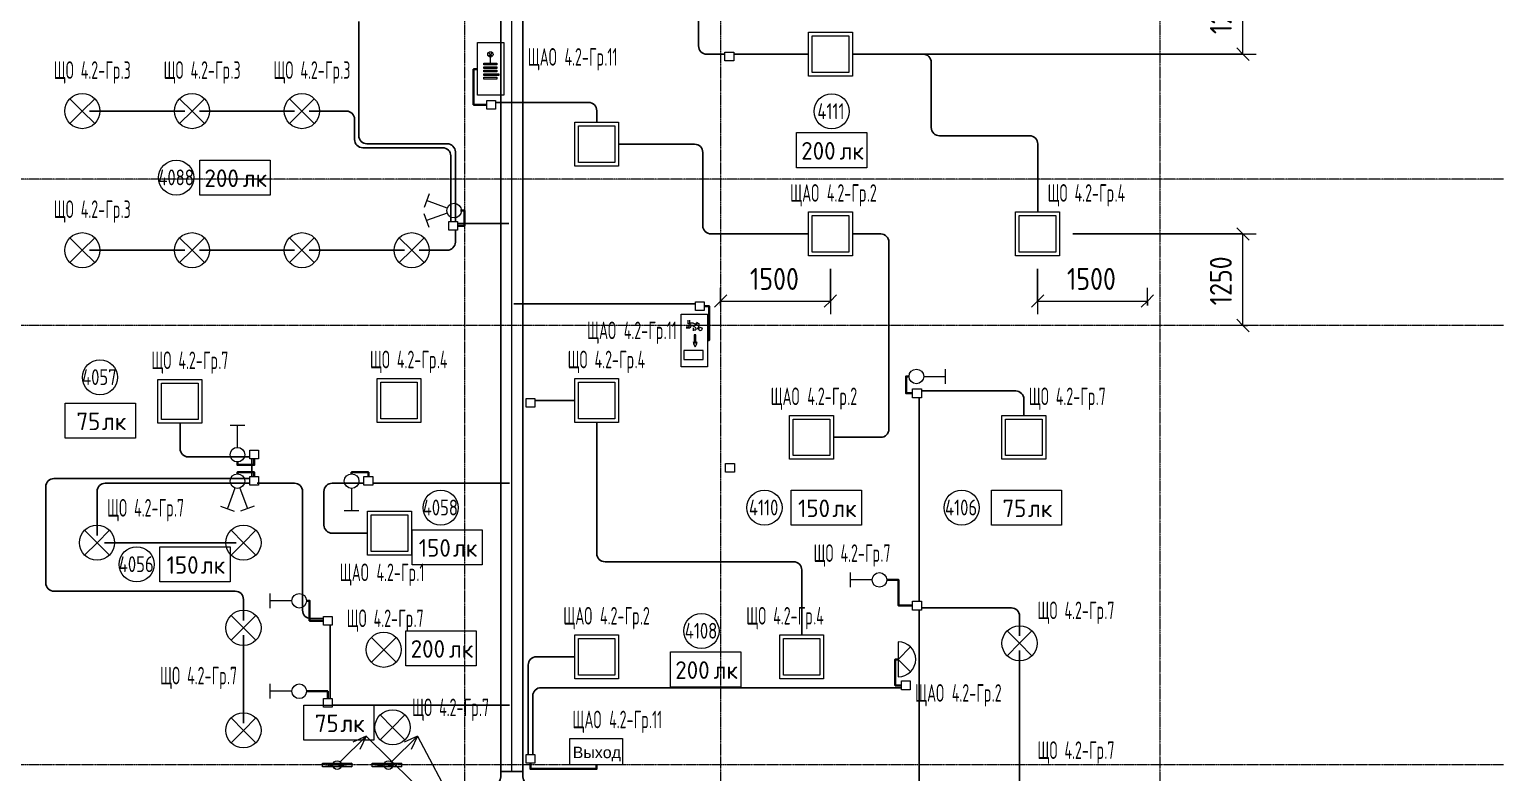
# Model space of a CAD drawing. Header units: millimetres. Extents: x -4730 to 98194, y -4296 to 93388.
# Drawn here: x 78059 to 98194, y 46395 to 56542 of the extents above; entities that cross this region are included whole.
import ezdxf

# ---------------------------------------------------------------- set-up
doc = ezdxf.new("R2010")
doc.units = ezdxf.units.MM
doc.linetypes.add('Линия сетки', pattern=[22.225, 12.7, -3.175, 3.175, -3.175])
for name, color, linetype, lineweight, true_color in [('Кабельные лотки', 5, 'Continuous', 25, 0x0000ff), ('Короба', 7, 'Continuous', 25, 0x008000), ('Соединительные детали кабельных лотков', 5, 'Continuous', 25, 0x0000ff), ('Соединительные детали коробов', 7, 'Continuous', 25, 0x008000), ('Типовые аннотации', 1, 'Continuous', 18, 0xff0000), ('Уклон', 7, 'Continuous', 18, 0x007f00)]:
    doc.layers.add(name, color=color, linetype=linetype, lineweight=lineweight, true_color=true_color)
for name, color, linetype, lineweight in [('Марки помещений', 7, 'Continuous', 9), ('Марки силовых электроприборов', 7, 'Continuous', 9), ('Осевая линия', 7, 'Continuous', 18), ('Оси', 7, 'Continuous', 9), ('Провода', 7, 'Continuous', 35), ('Размеры', 7, 'Continuous', 9), ('Размеры-120', 7, 'Continuous', 9), ('Тонкие линии', 7, 'Continuous', 9)]:
    doc.layers.add(name, color=color, linetype=linetype, lineweight=lineweight)
doc.styles.add('Arial', font='arial.ttf', dxfattribs={"height": 156})
doc.styles.add('GOST Common', font='GOST_Common.ttf', dxfattribs={"width": 0.6, "height": 240})
doc.styles.add('GOST Common_1', font='GOST_Common.ttf', dxfattribs={"width": 0.9, "height": 300})
doc.styles.add('GOST Common_3', font='GOST_Common.ttf', dxfattribs={"width": 0.8, "height": 216})
doc.styles.add('GOST Common_4', font='GOST_Common.ttf', dxfattribs={"height": 240})
doc.dimstyles.new('ADSK_Проверочный', dxfattribs={"dimscale": 304.8, "dimtxt": 301.714499, "dimasz": 0.556693, "dimexe": 0.590551, "dimexo": 0.590551, "dimgap": 0.19685, "dimtad": 1, "dimdec": 3, "dimrnd": 0.001, "dimdsep": 46, "dimtxsty": 'GOST Common_1', "dimblk1": 'OBLIQUE', "dimblk2": 'OBLIQUE', "dimsah": 1, "dimcen": 0.09, "dimazin": 0, "dimtfac": 1, "dimtdec": 4, "dimtix": 1, "dimtmove": 0, "dimatfit": 3, "dimfxl": 1, "dimtvp": 1, "dimtolj": 1, "dimtzin": 0, "dimarcsym": 2})

# ---------------------------------------------------------------- blocks, each defined once
blk = doc.blocks.new('M_Горизонтальный тройник для канального - Радиус 100 мм-2474834-4-й этаж')
at = {"layer": 'Соединительные детали кабельных лотков'}
for p, q in [((325, 150), (-325, 150)), ((-325, 150), (-325, -150)), ((-325, -150), (-325, 150)), ((-325, 150), (325, 150)), ((-325, 150), (-325, 150)), ((325, -150), (325, 150)), ((325, 150), (325, -150)), ((325, 150), (325, 150)), ((-325, -150), (-250, -150)), ((-250, -150), (-325, -150)), ((-325, -150), (-325, -150)), ((250, -150), (325, -150)), ((325, -150), (250, -150)), ((325, -150), (325, -150)), ((-150, -250), (-150, -325)), ((-150, -325), (-150, -250)), ((-150, -325), (150, -325)), ((150, -325), (-150, -325)), ((-150, -325), (-150, -325)), ((150, -325), (150, -250)), ((150, -250), (150, -325)), ((150, -325), (150, -325))]:
    blk.add_line(p, q, dxfattribs=at)
for centre, start, end in [((-250, -250), 0, 90), ((-250, -250), 0, 90), ((250, -250), 90, 180), ((250, -250), 90, 180)]:
    blk.add_arc(centre, 100, start, end, dxfattribs=at)
blk = doc.blocks.new('M_Короб_ отвод - Плоский торец - ПВХ - Стандартная-2386742-4-й этаж')
at = {"layer": 'Соединительные детали коробов'}
for p, q in [((0, 111.95), (0, 150.05)), ((-150.05, 0), (-111.95, 0))]:
    blk.add_line(p, q, dxfattribs=at)
blk.add_arc((-111.95, 111.95), 111.95, 270, 0, dxfattribs=at)
blk = doc.blocks.new('DIMBLOCK156-4-й этаж')
at = {"layer": 'Размеры-120'}
for p, q in [((91830, 53272), (91830, 52654)), ((91830, 52834), (91830, 53272)), ((93330, 52774), (93330, 53014)), ((91830, 52834), (91745, 52749)), ((91830, 52834), (91915, 52919)), ((91830, 52834), (93330, 52834)), ((93330, 52834), (93245, 52749)), ((93330, 52834), (93415, 52919)), ((93330, 52834), (93330, 52774))]:
    blk.add_line(p, q, dxfattribs=at)
at = {"layer": 'Размеры-120', "color": 0, "insert": (92230, 53286), "char_height": 300, "width": 840.71, "attachment_point": 1, "line_spacing_factor": 1.022761, "style": 'GOST Common_1'}
blk.add_mtext('1500', dxfattribs=at)
blk = doc.blocks.new('_Oblique')
at = {"color": 0, "linetype": 'ByBlock', "lineweight": -2}
blk.add_line((-0.5, -0.5), (0.5, 0.5), dxfattribs=at)
blk = doc.blocks.new('DIMBLOCK157-4-й этаж')
at = {"layer": 'Размеры-120'}
for p, q in [((89000, 53272), (89000, 52654)), ((89000, 52834), (89000, 53272)), ((87500, 52774), (87500, 53014)), ((87500, 52834), (87415, 52749)), ((87500, 52834), (87585, 52919)), ((87500, 52834), (89000, 52834)), ((87500, 52834), (87500, 52774)), ((89000, 52834), (88915, 52749)), ((89000, 52834), (89085, 52919))]:
    blk.add_line(p, q, dxfattribs=at)
at = {"layer": 'Размеры-120', "color": 0, "insert": (87900, 53286), "char_height": 300, "width": 840.71, "attachment_point": 1, "line_spacing_factor": 1.022761, "style": 'GOST Common_1'}
blk.add_mtext('1500', dxfattribs=at)
blk = doc.blocks.new('DIMBLOCK158-4-й этаж')
at = {"layer": 'Размеры-120'}
for p, q in [((90640, 57455), (94815, 57455)), ((94635, 57455), (90640, 57455)), ((94635, 57455), (94550, 57540)), ((94635, 56205), (94635, 57455)), ((94635, 57455), (94720, 57370)), ((89480, 56205), (94815, 56205)), ((94635, 56205), (89480, 56205)), ((94635, 56205), (94550, 56290)), ((94635, 56205), (94720, 56120))]:
    blk.add_line(p, q, dxfattribs=at)
at = {"layer": 'Размеры-120', "color": 0, "insert": (94183, 56480), "char_height": 300, "width": 840.71, "attachment_point": 1, "rotation": 90, "line_spacing_factor": 1.022761, "style": 'GOST Common_1'}
blk.add_mtext('1250', dxfattribs=at)
blk = doc.blocks.new('DIMBLOCK159-4-й этаж')
at = {"layer": 'Размеры-120'}
for p, q in [((94635, 53750), (94550, 53835)), ((92310, 53750), (94815, 53750)), ((94635, 53750), (92310, 53750)), ((94635, 52500), (94635, 53750)), ((94635, 53750), (94720, 53665)), ((94635, 52500), (94550, 52585)), ((94695, 52500), (94455, 52500)), ((94635, 52500), (94720, 52415)), ((94635, 52500), (94695, 52500))]:
    blk.add_line(p, q, dxfattribs=at)
at = {"layer": 'Размеры-120', "color": 0, "insert": (94183, 52775), "char_height": 300, "width": 840.71, "attachment_point": 1, "rotation": 90, "line_spacing_factor": 1.022761, "style": 'GOST Common_1'}
blk.add_mtext('1250', dxfattribs=at)
blk = doc.blocks.new('ADSK_Марка_Помещение_1_ГОСТ21-501-2011 - Номер-85995-4-й этаж')
at = {"layer": 'Марки помещений'}
blk.add_circle((0, 0), 2, dxfattribs=at)
blk = doc.blocks.new('Морка помещения_освещённость_ - Морка помещения_освещённость_-1484368-4-й этаж')
at = {"layer": 'Марки помещений', "color": 190, "true_color": 0x8000ff}
for p, q in [((-4, 0), (-4, 4)), ((-4, 4), (4, 4)), ((4, 4), (4, 0)), ((4, 0), (-4, 0))]:
    blk.add_line(p, q, dxfattribs=at)

msp = doc.modelspace()

# ---------------------------------------------------------------- linework, layer by layer
at = {"layer": 'Кабельные лотки'}
for p, q in [((84497.9607, 57630.5791), (84497.9607, 46410)), ((84797.9607, 46410), (84797.9607, 57630.5791)), ((84797.9607, 46410), (84497.9607, 46410))]:
    msp.add_line(p, q, dxfattribs=at)
at = {"layer": 'Короба'}
for p, q in [((87198.768, 56355.05), (87198.768, 57873.0063)), ((82557.0455, 55131.9584), (82557.0455, 56651.8584)), ((87558.768, 56205), (87348.818, 56205)), ((88704.764, 56205), (87678.768, 56205)), ((90227.8414, 56205), (89299.764, 56205)), ((90377.8914, 55240.6464), (90377.8914, 56054.95)), ((80180.339, 55427.8503), (78880.339, 55427.8503)), ((81680.339, 55427.8503), (80380.339, 55427.8503)), ((81880.339, 55427.8503), (82350.289, 55427.8503)), ((84427.2811, 55545.3427), (85659.1242, 55545.3427)), ((85809.1742, 55395.2927), (85809.1742, 55272.7432)), ((82500.339, 55277.8003), (82500.339, 55077.9003)), ((83726.9955, 54981.9084), (82707.0955, 54981.9084)), ((87106.7905, 54975.2432), (86106.6742, 54975.2432)), ((91682.214, 55090.5964), (90527.9414, 55090.5964)), ((82650.389, 54927.8503), (83663.9955, 54927.8503)), ((83814.0455, 54777.8003), (83814.0455, 53921.9084)), ((83877.0455, 53921.9084), (83877.0455, 54831.8584)), ((87256.8405, 53900.05), (87256.8405, 54825.1932)), ((91832.264, 54047.5), (91832.264, 54940.5464)), ((83877.0455, 53677.9003), (83877.0455, 53801.9084)), ((83905.5455, 53893.4084), (84605.5455, 53893.4084)), ((88704.764, 53750), (87406.8905, 53750)), ((89299.764, 53750), (89649.714, 53750)), ((89799.764, 53599.95), (89799.764, 51122.5821)), ((80180.339, 53527.8503), (78880.339, 53527.8503)), ((81680.339, 53527.8503), (80380.339, 53527.8503)), ((83180.339, 53527.8503), (81880.339, 53527.8503)), ((83380.339, 53527.8503), (83726.9955, 53527.8503)), ((87155.8667, 52794.4956), (84675.8667, 52794.4956)), ((90242.0077, 51605.6555), (91493.0822, 51605.6555)), ((85511.6742, 51475.2432), (84963.1285, 51475.2432)), ((90213.5077, 51514.1555), (90213.5077, 48734.1555)), ((91643.1322, 51455.6055), (91643.1322, 51270.0321)), ((80116.5344, 51166.823), (80116.5344, 50855.9607)), ((85809.1742, 49422.7932), (85809.1742, 51177.7432)), ((89649.714, 50972.5321), (89040.6322, 50972.5321)), ((80266.5844, 50705.9107), (81069.4611, 50705.9107)), ((81097.9611, 50677.4107), (81097.9611, 50437.489)), ((78432.5176, 50408.989), (81069.4611, 50408.989)), ((79132.5176, 50345.989), (81069.4611, 50345.989)), ((81639.4111, 50345.989), (81169.4611, 50345.989)), ((82231.9965, 50345.989), (82628.4532, 50345.989)), ((82748.4532, 50345.989), (84614.1302, 50345.989)), ((78282.4676, 49020.6251), (78282.4676, 50258.939)), ((78982.4676, 49633.4129), (78982.4676, 50195.939)), ((81789.4611, 50195.939), (81789.4611, 48649.4529)), ((82081.9465, 49812.2325), (82081.9465, 50195.939)), ((79082.4676, 49533.4129), (80882.4676, 49533.4129)), ((82681.9465, 49662.1825), (82231.9965, 49662.1825)), ((88459.1242, 49272.7432), (85959.2242, 49272.7432)), ((88609.1742, 48272.7432), (88609.1742, 49122.6932)), ((80832.4176, 48870.5751), (78432.5176, 48870.5751)), ((80982.4676, 48470.5751), (80982.4676, 48720.5251)), ((90213.5077, 45673.4908), (90213.5077, 48614.1555)), ((91433.1276, 48642.6555), (90242.0077, 48642.6555)), ((81939.5111, 48499.4029), (82074.1302, 48499.4029)), ((82165.6302, 48407.9029), (82165.6302, 47407.9029)), ((91583.1776, 48260), (91583.1776, 48492.6055)), ((80982.4676, 48270.5751), (80982.4676, 47070.5751)), ((85511.6742, 47975.2432), (85021.6785, 47975.2432)), ((91583.1776, 48060), (91583.1776, 46240)), ((84871.6285, 47825.1932), (84871.6285, 46641.4714)), ((89968.9173, 47553.3606), (85084.6785, 47553.3606)), ((84934.6285, 47403.3106), (84934.6285, 46641.4714)), ((82194.1302, 47316.4029), (84614.1302, 47316.4029))]:
    msp.add_line(p, q, dxfattribs=at)
at = {"layer": 'Осевая линия'}
msp.add_line((84647.9607, 46410), (84647.9607, 57630.5791), dxfattribs=at)
at = {"layer": 'Оси', "linetype": 'Линия сетки'}
for p, q in [((84000, 93388.3703), (84000, -3096.3487)), ((87500, 93388.3703), (87500, -3096.3487)), ((93500, 93388.3703), (93500, -3096.3487)), ((98194.2682, 54500), (-3530.0173, 54500)), ((98194.2682, 52500), (-3530.0173, 52500)), ((98194.2682, 46500), (-3530.0173, 46500))]:
    msp.add_line(p, q, dxfattribs=at)
at = {"layer": 'Провода', "flags": 128}
for points in [[(84178.2548, 56001.1457), (84125, 56000), (84125, 55513.8448), (84307.2811, 55513.8433)], [(83949.0146, 54069.0992), (84000, 54069.0992), (84000, 53861.9104), (83905.5455, 53861.9092)], [(87321.7452, 52299.4259), (87345, 52300), (87345, 52762.9977), (87275.8667, 52762.9966)], [(90074.0595, 51804.3163), (90033.4162, 51804.3163), (90033.4162, 51574.1576), (90122.0077, 51574.1563)], [(80900, 50635.6433), (80900, 50595), (81129.4563, 50595), (81129.4591, 50677.4107)], [(80900, 50469), (80900, 50495), (81129.4563, 50495), (81129.459, 50437.489)], [(82460, 50474.3567), (82460, 50495), (82688.4484, 50495), (82688.4507, 50437.489)], [(89769.3567, 49025.8128), (89930, 49025.8128), (89930, 48674.1576), (90122.0077, 48674.156)], [(81844.3567, 48740), (81885, 48740), (81885, 48467.9049), (82074.1302, 48467.9034)], [(89925, 47940), (89885, 47940), (89885, 47584.8627), (89968.9173, 47584.8615)], [(81844.3567, 47504.2003), (82134.1254, 47504.2003), (82134.1284, 47407.9029)], [(85803.6495, 46498.2548), (85804.7951, 46445), (84903.1236, 46445), (84903.1263, 46521.4714)]]:
    msp.add_lwpolyline(points, dxfattribs=at)
at = {"layer": 'Типовые аннотации', "color": 5, "true_color": 0x0000ff}
for p, q in [((88700, 56505), (89300, 56505)), ((88700, 55905), (88700, 56505)), ((88750, 56455), (89250, 56455)), ((88750, 55955), (88750, 56455)), ((89250, 56455), (89250, 55955)), ((89300, 56505), (89300, 55905)), ((89300, 55905), (88700, 55905)), ((89250, 55955), (88750, 55955)), ((78780.339, 55427.8503), (78610.6334, 55597.5559)), ((78780.339, 55427.8503), (78950.0446, 55597.5559)), ((80280.339, 55427.8503), (80110.6334, 55597.5559)), ((80280.339, 55427.8503), (80450.0446, 55597.5559)), ((81780.339, 55427.8503), (81610.6334, 55597.5559)), ((81780.339, 55427.8503), (81950.0446, 55597.5559)), ((78780.339, 55427.8503), (78610.6334, 55258.1447)), ((78780.339, 55427.8503), (78950.0446, 55258.1447)), ((80280.339, 55427.8503), (80110.6334, 55258.1447)), ((80280.339, 55427.8503), (80450.0446, 55258.1447)), ((81780.339, 55427.8503), (81610.6334, 55258.1447)), ((81780.339, 55427.8503), (81950.0446, 55258.1447)), ((83517.6816, 54299.8765), (83449.2776, 54111.938)), ((83765.3874, 54103.3012), (83483.4796, 54205.9072)), ((83517.6816, 53838.3219), (83449.2776, 54026.2604)), ((83765.3874, 54034.8972), (83483.4796, 53932.2911)), ((91530, 54050), (92130, 54050)), ((91530, 53450), (91530, 54050)), ((91580, 54000), (92080, 54000)), ((91580, 53500), (91580, 54000)), ((92080, 54000), (92080, 53500)), ((92130, 54050), (92130, 53450)), ((78780.339, 53527.8503), (78610.6334, 53697.5559)), ((78780.339, 53527.8503), (78950.0446, 53697.5559)), ((80280.339, 53527.8503), (80110.6334, 53697.5559)), ((80280.339, 53527.8503), (80450.0446, 53697.5559)), ((81780.339, 53527.8503), (81610.6334, 53697.5559)), ((81780.339, 53527.8503), (81950.0446, 53697.5559)), ((83280.339, 53527.8503), (83110.6334, 53697.5559)), ((83280.339, 53527.8503), (83450.0446, 53697.5559)), ((78780.339, 53527.8503), (78610.6334, 53358.1447)), ((78780.339, 53527.8503), (78950.0446, 53358.1447)), ((80280.339, 53527.8503), (80110.6334, 53358.1447)), ((80280.339, 53527.8503), (80450.0446, 53358.1447)), ((81780.339, 53527.8503), (81610.6334, 53358.1447)), ((81780.339, 53527.8503), (81950.0446, 53358.1447)), ((83280.339, 53527.8503), (83110.6334, 53358.1447)), ((83280.339, 53527.8503), (83450.0446, 53358.1447)), ((92130, 53450), (91530, 53450)), ((92080, 53500), (91580, 53500)), ((79814.2704, 51764.323), (80414.2704, 51764.323)), ((79814.2704, 51164.323), (79814.2704, 51764.323)), ((80414.2704, 51764.323), (80414.2704, 51164.323)), ((82806.9102, 51775.2432), (83406.9102, 51775.2432)), ((82806.9102, 51175.2432), (82806.9102, 51775.2432)), ((83406.9102, 51775.2432), (83406.9102, 51175.2432)), ((85506.9102, 51775.2432), (86106.9102, 51775.2432)), ((85506.9102, 51175.2432), (85506.9102, 51775.2432)), ((86106.9102, 51775.2432), (86106.9102, 51175.2432)), ((90274.0595, 51804.3163), (90574.0595, 51804.3163)), ((90574.0595, 51704.3163), (90574.0595, 51904.3163)), ((79864.2704, 51714.323), (80364.2704, 51714.323)), ((79864.2704, 51214.323), (79864.2704, 51714.323)), ((80364.2704, 51714.323), (80364.2704, 51214.323)), ((82856.9102, 51725.2432), (83356.9102, 51725.2432)), ((82856.9102, 51225.2432), (82856.9102, 51725.2432)), ((83356.9102, 51725.2432), (83356.9102, 51225.2432)), ((85556.9102, 51725.2432), (86056.9102, 51725.2432)), ((85556.9102, 51225.2432), (85556.9102, 51725.2432)), ((86056.9102, 51725.2432), (86056.9102, 51225.2432)), ((80414.2704, 51164.323), (79814.2704, 51164.323)), ((80364.2704, 51214.323), (79864.2704, 51214.323)), ((83406.9102, 51175.2432), (82806.9102, 51175.2432)), ((83356.9102, 51225.2432), (82856.9102, 51225.2432)), ((86106.9102, 51175.2432), (85506.9102, 51175.2432)), ((86056.9102, 51225.2432), (85556.9102, 51225.2432)), ((91340.8682, 51272.5321), (91940.8682, 51272.5321)), ((91340.8682, 50672.5321), (91340.8682, 51272.5321)), ((91390.8682, 51222.5321), (91890.8682, 51222.5321)), ((91390.8682, 50722.5321), (91390.8682, 51222.5321)), ((91890.8682, 51222.5321), (91890.8682, 50722.5321)), ((91940.8682, 51272.5321), (91940.8682, 50672.5321)), ((81000, 51135.6433), (80800, 51135.6433)), ((80900, 50835.6433), (80900, 51135.6433)), ((91940.8682, 50672.5321), (91340.8682, 50672.5321)), ((91890.8682, 50722.5321), (91390.8682, 50722.5321)), ((80865.798, 50280.3874), (80763.1919, 49998.4796)), ((80934.202, 50280.3874), (81036.8081, 49998.4796)), ((80669.2227, 50032.6816), (80857.1612, 49964.2776)), ((81130.7773, 50032.6816), (80942.8388, 49964.2776)), ((78982.4676, 49533.4129), (78812.762, 49703.1185)), ((78982.4676, 49533.4129), (78812.762, 49363.7073)), ((78982.4676, 49533.4129), (79152.1733, 49703.1185)), ((78982.4676, 49533.4129), (79152.1733, 49363.7073)), ((80982.4676, 49533.4129), (80812.762, 49703.1185)), ((80982.4676, 49533.4129), (80812.762, 49363.7073)), ((80982.4676, 49533.4129), (81152.1733, 49703.1185)), ((80982.4676, 49533.4129), (81152.1733, 49363.7073)), ((89269.3567, 49125.8128), (89269.3567, 48925.8128)), ((89569.3567, 49025.8128), (89269.3567, 49025.8128)), ((81344.3567, 48840), (81344.3567, 48640)), ((81644.3567, 48740), (81344.3567, 48740)), ((80982.4676, 48370.5751), (80812.762, 48540.2807)), ((80982.4676, 48370.5751), (81152.1733, 48540.2807)), ((80982.4676, 48370.5751), (80812.762, 48200.8695)), ((80982.4676, 48370.5751), (81152.1733, 48200.8695)), ((91583.1776, 48160), (91413.472, 48329.7056)), ((91583.1776, 48160), (91752.8833, 48329.7056)), ((82898.8175, 48071.1488), (82729.1119, 48240.8545)), ((82898.8175, 48071.1488), (83068.5231, 48240.8545)), ((88306.9102, 48275.2432), (88906.9102, 48275.2432)), ((88306.9102, 47675.2432), (88306.9102, 48275.2432)), ((88356.9102, 48225.2432), (88856.9102, 48225.2432)), ((88356.9102, 47725.2432), (88356.9102, 48225.2432)), ((88856.9102, 48225.2432), (88856.9102, 47725.2432)), ((88906.9102, 48275.2432), (88906.9102, 47675.2432)), ((91583.1776, 48160), (91413.472, 47990.2944)), ((91583.1776, 48160), (91752.8833, 47990.2944)), ((82898.8175, 48071.1488), (82729.1119, 47901.4432)), ((82898.8175, 48071.1488), (83068.5231, 47901.4432)), ((88856.9102, 47725.2432), (88356.9102, 47725.2432)), ((81344.3567, 47604.2003), (81344.3567, 47404.2003)), ((88906.9102, 47675.2432), (88306.9102, 47675.2432)), ((81644.3567, 47504.2003), (81344.3567, 47504.2003)), ((80982.4676, 46970.5751), (80812.762, 47140.2807)), ((80982.4676, 46970.5751), (81152.1733, 47140.2807)), ((83018.8175, 47011.1488), (82849.1119, 47180.8545)), ((83018.8175, 47011.1488), (83188.5231, 47180.8545)), ((80982.4676, 46970.5751), (80812.762, 46800.8695)), ((80982.4676, 46970.5751), (81152.1733, 46800.8695)), ((83018.8175, 47011.1488), (82849.1119, 46841.4432)), ((83018.8175, 47011.1488), (83188.5231, 46841.4432))]:
    msp.add_line(p, q, dxfattribs=at)
at = {"layer": 'Типовые аннотации'}
for p, q in [((84178.2548, 55645.0179), (84178.2548, 56365.0179)), ((84178.2548, 56365.0179), (84538.2548, 56365.0179)), ((84355.153, 56202.1335), (84329.6971, 56227.5893)), ((84355.153, 56202.1335), (84329.6971, 56176.6776)), ((84380.6088, 56227.5893), (84355.153, 56202.1335)), ((84355.153, 56082.1335), (84355.153, 56202.1335)), ((84380.6088, 56176.6776), (84355.153, 56202.1335)), ((84538.2548, 56365.0179), (84538.2548, 55645.0179)), ((84265.153, 56058.1335), (84265.153, 56082.1335)), ((84265.153, 56082.1335), (84445.153, 56082.1335)), ((84445.153, 56058.1335), (84265.153, 56058.1335)), ((84265.153, 56010.1335), (84265.153, 56034.1335)), ((84265.153, 56034.1335), (84445.153, 56034.1335)), ((84445.153, 56010.1335), (84265.153, 56010.1335)), ((84265.153, 55962.1335), (84265.153, 55986.1335)), ((84265.153, 55986.1335), (84445.153, 55986.1335)), ((84445.153, 56082.1335), (84445.153, 56058.1335)), ((84445.153, 56034.1335), (84445.153, 56010.1335)), ((84445.153, 55986.1335), (84445.153, 55962.1335)), ((84445.153, 55962.1335), (84265.153, 55962.1335)), ((84265.153, 55914.1335), (84265.153, 55938.1335)), ((84265.153, 55938.1335), (84469.153, 55938.1335)), ((84469.153, 55914.1335), (84265.153, 55914.1335)), ((84265.153, 55866.1335), (84265.153, 55890.1335)), ((84265.153, 55890.1335), (84445.153, 55890.1335)), ((84445.153, 55866.1335), (84265.153, 55866.1335)), ((84445.153, 55890.1335), (84445.153, 55866.1335)), ((84469.153, 55938.1335), (84469.153, 55914.1335)), ((84538.2548, 55645.0179), (84178.2548, 55645.0179)), ((84307.2811, 55573.8427), (84427.2811, 55573.8427)), ((84307.2811, 55453.8427), (84307.2811, 55573.8427)), ((84427.2811, 55573.8427), (84427.2811, 55453.8427)), ((84427.2811, 55453.8427), (84307.2811, 55453.8427)), ((85506.9102, 55275.2432), (86106.9102, 55275.2432)), ((85506.9102, 54675.2432), (85506.9102, 55275.2432)), ((85556.9102, 55225.2432), (86056.9102, 55225.2432)), ((85556.9102, 54725.2432), (85556.9102, 55225.2432)), ((86056.9102, 55225.2432), (86056.9102, 54725.2432)), ((86106.9102, 55275.2432), (86106.9102, 54675.2432)), ((86106.9102, 54675.2432), (85506.9102, 54675.2432)), ((86056.9102, 54725.2432), (85556.9102, 54725.2432)), ((88700, 54050), (89300, 54050)), ((88700, 53450), (88700, 54050)), ((88750, 54000), (89250, 54000)), ((88750, 53500), (88750, 54000)), ((89250, 54000), (89250, 53500)), ((89300, 54050), (89300, 53450)), ((89300, 53450), (88700, 53450)), ((89250, 53500), (88750, 53500)), ((87155.8667, 52822.9956), (87275.8667, 52822.9956)), ((87155.8667, 52702.9956), (87155.8667, 52822.9956)), ((87275.8667, 52822.9956), (87275.8667, 52702.9956)), ((87275.8667, 52702.9956), (87155.8667, 52702.9956)), ((88440.8682, 51272.5321), (89040.8682, 51272.5321)), ((88440.8682, 50672.5321), (88440.8682, 51272.5321)), ((88490.8682, 51222.5321), (88990.8682, 51222.5321)), ((88490.8682, 50722.5321), (88490.8682, 51222.5321)), ((88990.8682, 51222.5321), (88990.8682, 50722.5321)), ((89040.8682, 51272.5321), (89040.8682, 50672.5321)), ((89040.8682, 50672.5321), (88440.8682, 50672.5321)), ((88990.8682, 50722.5321), (88490.8682, 50722.5321)), ((82628.4532, 50437.489), (82748.4532, 50437.489)), ((82628.4532, 50317.489), (82628.4532, 50437.489)), ((82748.4532, 50437.489), (82748.4532, 50317.489)), ((82460, 50274.3567), (82460, 49974.3567)), ((82748.4532, 50317.489), (82628.4532, 50317.489)), ((82360, 49974.3567), (82560, 49974.3567)), ((82677.1825, 49962.1825), (83277.1825, 49962.1825)), ((82677.1825, 49362.1825), (82677.1825, 49962.1825)), ((83277.1825, 49962.1825), (83277.1825, 49362.1825)), ((82727.1825, 49912.1825), (83227.1825, 49912.1825)), ((82727.1825, 49412.1825), (82727.1825, 49912.1825)), ((83227.1825, 49912.1825), (83227.1825, 49412.1825)), ((83277.1825, 49362.1825), (82677.1825, 49362.1825)), ((83227.1825, 49412.1825), (82727.1825, 49412.1825)), ((85506.9102, 48275.2432), (86106.9102, 48275.2432)), ((85506.9102, 47675.2432), (85506.9102, 48275.2432)), ((85556.9102, 48225.2432), (86056.9102, 48225.2432)), ((85556.9102, 47725.2432), (85556.9102, 48225.2432)), ((86056.9102, 48225.2432), (86056.9102, 47725.2432)), ((86106.9102, 48275.2432), (86106.9102, 47675.2432)), ((89925, 48180), (89925, 47700)), ((89925, 47940), (90094.7056, 48109.7056)), ((89925, 47940), (90094.7056, 47770.2944)), ((86056.9102, 47725.2432), (85556.9102, 47725.2432)), ((86106.9102, 47675.2432), (85506.9102, 47675.2432)), ((89968.9173, 47644.8606), (90088.9173, 47644.8606)), ((89968.9173, 47524.8606), (89968.9173, 47644.8606)), ((90088.9173, 47524.8606), (89968.9173, 47524.8606)), ((90088.9173, 47644.8606), (90088.9173, 47524.8606)), ((84843.1285, 46641.4714), (84963.1285, 46641.4714)), ((84843.1285, 46521.4714), (84843.1285, 46641.4714)), ((84963.1285, 46521.4714), (84843.1285, 46521.4714)), ((84963.1285, 46641.4714), (84963.1285, 46521.4714))]:
    msp.add_line(p, q, dxfattribs=at)
at = {"layer": 'Типовые аннотации', "color": 7}
for p, q in [((87558.768, 56233.5), (87678.768, 56233.5)), ((87558.768, 56113.5), (87558.768, 56233.5)), ((87678.768, 56233.5), (87678.768, 56113.5)), ((87678.768, 56113.5), (87558.768, 56113.5)), ((83785.5455, 53921.9084), (83905.5455, 53921.9084)), ((83785.5455, 53801.9084), (83785.5455, 53921.9084)), ((83905.5455, 53801.9084), (83785.5455, 53801.9084)), ((83905.5455, 53921.9084), (83905.5455, 53801.9084)), ((90122.0077, 51634.1555), (90242.0077, 51634.1555)), ((90122.0077, 51514.1555), (90122.0077, 51634.1555)), ((90242.0077, 51634.1555), (90242.0077, 51514.1555)), ((90242.0077, 51514.1555), (90122.0077, 51514.1555)), ((81069.4611, 50797.4107), (81189.4611, 50797.4107)), ((81069.4611, 50677.4107), (81069.4611, 50797.4107)), ((81189.4611, 50797.4107), (81189.4611, 50677.4107)), ((81189.4611, 50677.4107), (81069.4611, 50677.4107)), ((87569.1076, 50615.1215), (87689.1076, 50615.1215)), ((87569.1076, 50495.1215), (87569.1076, 50615.1215)), ((87689.1076, 50615.1215), (87689.1076, 50495.1215)), ((81069.4611, 50437.489), (81189.4611, 50437.489)), ((81069.4611, 50317.489), (81069.4611, 50437.489)), ((81189.4611, 50437.489), (81189.4611, 50317.489)), ((87689.1076, 50495.1215), (87569.1076, 50495.1215)), ((81189.4611, 50317.489), (81069.4611, 50317.489)), ((90122.0077, 48734.1555), (90242.0077, 48734.1555)), ((90122.0077, 48614.1555), (90122.0077, 48734.1555)), ((90242.0077, 48734.1555), (90242.0077, 48614.1555)), ((90242.0077, 48614.1555), (90122.0077, 48614.1555))]:
    msp.add_line(p, q, dxfattribs=at)
at = {"layer": 'Типовые аннотации', "color": 96, "true_color": 0x008000}
for p, q in [((86961.7452, 52654.9821), (87321.7452, 52654.9821)), ((86961.7452, 51934.9821), (86961.7452, 52654.9821)), ((87055.6279, 52520.2637), (87055.6279, 52574.2637)), ((87073.6279, 52574.2637), (87073.6279, 52538.2637)), ((87321.7452, 52654.9821), (87321.7452, 51934.9821)), ((87030.0202, 52480.733), (87067.6279, 52480.733)), ((87078.0202, 52462.733), (87030.0202, 52462.733)), ((87090.4509, 52520.2637), (87055.6279, 52520.2637)), ((87067.6279, 52480.733), (87090.4509, 52520.2637)), ((87073.6279, 52538.2637), (87121.6279, 52538.2637)), ((87102.0202, 52504.3022), (87078.0202, 52462.733)), ((87164.374, 52468.3022), (87102.0202, 52504.3022)), ((87121.6279, 52538.2637), (87183.9817, 52502.2637)), ((87129.9817, 52426.3022), (87129.9817, 52468.3022)), ((87163.7977, 52374.461), (87139.7977, 52374.461)), ((87139.7977, 52374.461), (87139.7977, 52254.461)), ((87177.9817, 52450.3022), (87147.9817, 52450.3022)), ((87147.9817, 52450.3022), (87147.9817, 52426.3022)), ((87183.9817, 52517.4791), (87161.8048, 52530.2829)), ((87163.7977, 52254.461), (87163.7977, 52374.461)), ((87170.8048, 52545.8714), (87201.9817, 52527.8714)), ((87201.9817, 52491.8714), (87177.9817, 52450.3022)), ((87201.9817, 52527.8714), (87201.9817, 52491.8714)), ((87259.594, 52156.359), (86995.594, 52156.359)), ((86995.594, 52156.359), (86995.594, 52036.359)), ((87139.7977, 52254.461), (87127.7977, 52275.2456)), ((87127.7977, 52275.2456), (87127.7977, 52251.2456)), ((87127.7977, 52251.2456), (87151.7977, 52209.6764)), ((87151.7977, 52209.6764), (87175.7977, 52251.2456)), ((87175.7977, 52275.2456), (87163.7977, 52254.461)), ((87175.7977, 52251.2456), (87175.7977, 52275.2456)), ((87259.594, 52036.359), (87259.594, 52156.359)), ((86995.594, 52036.359), (87259.594, 52036.359)), ((87321.7452, 51934.9821), (86961.7452, 51934.9821)), ((85439.7772, 46498.2548), (85439.7772, 46858.2548)), ((85439.7772, 46858.2548), (86159.7772, 46858.2548)), ((86159.7772, 46858.2548), (86159.7772, 46498.2548)), ((86159.7772, 46498.2548), (85439.7772, 46498.2548))]:
    msp.add_line(p, q, dxfattribs=at)
at = {"layer": 'Типовые аннотации', "color": 16, "true_color": 0x800000}
for p, q in [((84843.1285, 51503.7432), (84963.1285, 51503.7432)), ((84843.1285, 51383.7432), (84843.1285, 51503.7432)), ((84963.1285, 51383.7432), (84843.1285, 51383.7432)), ((84963.1285, 51503.7432), (84963.1285, 51383.7432)), ((82074.1302, 48527.9029), (82194.1302, 48527.9029)), ((82074.1302, 48407.9029), (82074.1302, 48527.9029)), ((82194.1302, 48527.9029), (82194.1302, 48407.9029)), ((82194.1302, 48407.9029), (82074.1302, 48407.9029)), ((82074.1302, 47407.9029), (82194.1302, 47407.9029)), ((82074.1302, 47287.9029), (82074.1302, 47407.9029)), ((82194.1302, 47407.9029), (82194.1302, 47287.9029)), ((82194.1302, 47287.9029), (82074.1302, 47287.9029))]:
    msp.add_line(p, q, dxfattribs=at)
at = {"layer": 'Типовые аннотации'}
for centre, radius in [((84355.153, 56202.1335), 36), ((82460, 50374.3567), 100)]:
    msp.add_circle(centre, radius, dxfattribs=at)
at = {"layer": 'Типовые аннотации', "color": 5, "true_color": 0x0000ff}
for centre, radius in [((78780.339, 55427.8503), 240), ((80280.339, 55427.8503), 240), ((81780.339, 55427.8503), 240), ((83859.3567, 54069.0992), 100), ((78780.339, 53527.8503), 240), ((80280.339, 53527.8503), 240), ((81780.339, 53527.8503), 240), ((83280.339, 53527.8503), 240), ((90174.0595, 51804.3163), 100), ((80900, 50735.6433), 100), ((80900, 50374.3567), 100), ((78982.4676, 49533.4129), 240), ((80982.4676, 49533.4129), 240), ((89669.3567, 49025.8128), 100), ((81744.3567, 48740), 100), ((80982.4676, 48370.5751), 240), ((91583.1776, 48160), 240), ((82898.8175, 48071.1488), 240), ((81744.3567, 47504.2003), 100), ((80982.4676, 46970.5751), 240), ((83018.8175, 47011.1488), 240)]:
    msp.add_circle(centre, radius, dxfattribs=at)
at = {"layer": 'Типовые аннотации', "color": 96, "true_color": 0x008000}
msp.add_circle((87222.5129, 52452.3049), 24, dxfattribs=at)
at = {"layer": 'Типовые аннотации'}
msp.add_arc((89925, 47940), 240, 270, 90, dxfattribs=at)
at = {"layer": 'Тонкие линии'}
for p, q in [((82304.9131, 46538.9345), (82658.4665, 46892.4878)), ((82658.4665, 46892.4878), (82477.2049, 46807.9642)), ((82658.4665, 46892.4878), (82573.9428, 46711.2263)), ((84131.0129, 45441.2368), (82658.4665, 46892.4878)), ((83004.9131, 46538.9345), (83358.4665, 46892.4878)), ((83358.4665, 46892.4878), (83177.2049, 46807.9642)), ((83358.4665, 46892.4878), (83273.9428, 46711.2263)), ((83358.4665, 46892.4878), (84131.0129, 45441.2368))]:
    msp.add_line(p, q, dxfattribs=at)
for centre in [(82262.4867, 46496.5081), (82962.4867, 46496.5081)]:
    msp.add_circle(centre, 60, dxfattribs=at)
at = {"layer": 'Уклон'}
for p, q in [((82462.4867, 46521.5081), (82062.4867, 46471.5081)), ((82062.4867, 46521.5081), (82462.4867, 46471.5081)), ((82062.4867, 46521.5081), (82462.4867, 46521.5081)), ((82062.4867, 46471.5081), (82062.4867, 46521.5081)), ((82462.4867, 46521.5081), (82462.4867, 46471.5081)), ((83142.4867, 46521.5081), (82742.4867, 46471.5081)), ((82742.4867, 46521.5081), (83142.4867, 46471.5081)), ((82742.4867, 46521.5081), (83142.4867, 46521.5081)), ((82742.4867, 46471.5081), (82742.4867, 46521.5081)), ((83142.4867, 46521.5081), (83142.4867, 46471.5081)), ((82462.4867, 46471.5081), (82062.4867, 46471.5081)), ((83142.4867, 46471.5081), (82742.4867, 46471.5081))]:
    msp.add_line(p, q, dxfattribs=at)

# ---------------------------------------------------------------- block references
at = {"layer": 'Марки помещений', "xscale": 120, "yscale": 120, "zscale": 120}
for p in [(89017.3036, 55423.5314), (80063.2812, 54519.3188), (79021.4603, 51792.2247), (83674.9429, 50011.3184), (88099.049, 50011.3184), (90793.1018, 50011.3184), (79523.5403, 49237.5359), (87238.6502, 48328.0603)]:
    msp.add_blockref('ADSK_Марка_Помещение_1_ГОСТ21-501-2011 - Номер-85995-4-й этаж', p, dxfattribs=at)
at = {"layer": 'Марки помещений', "color": 190, "true_color": 0x8000ff, "xscale": 120, "yscale": 120, "zscale": 120}
for p in [(89017.3036, 54653.6563), (80865.7415, 54279.3188), (79028.8243, 50958.8595), (88944.7269, 49771.3184), (91678.2764, 49771.3184), (83764.7603, 49230.2965), (80319.6671, 48997.5359), (83682.307, 47851.2411), (87296.5725, 47562.2036), (82285.165, 46835.4)]:
    msp.add_blockref('Морка помещения_освещённость_ - Морка помещения_освещённость_-1484368-4-й этаж', p, dxfattribs=at)
at = {"layer": 'Соединительные детали кабельных лотков', "rotation": 180}
msp.add_blockref('M_Горизонтальный тройник для канального - Радиус 100 мм-2474834-4-й этаж', (84647.9607, 46085), dxfattribs=at)
msp.add_blockref('M_Горизонтальный тройник для канального - Радиус 100 мм-2474834-4-й этаж', (84647.9607, 46085), dxfattribs=at)
at = {"layer": 'Соединительные детали коробов'}
for p, rotation in [((87198.768, 56205), 270), ((90377.8914, 56205), 90), ((82500.339, 55427.8503), 90), ((85809.1742, 55545.3427), 90), ((90377.8914, 55090.5964), 270), ((82500.339, 54927.8503), 270), ((82557.0455, 54981.9084), 270), ((83877.0455, 54981.9084), 90), ((87256.8405, 54975.2432), 90), ((91832.264, 55090.5964), 90), ((83814.0455, 54927.8503), 90), ((87256.8405, 53750), 270), ((89799.764, 53750), 90), ((91643.1322, 51605.6555), 90), ((80116.5344, 50705.9107), 270), ((78282.4676, 50408.989), 180), ((78982.4676, 50345.989), 180), ((81789.4611, 50345.989), 90), ((82081.9465, 50345.989), 180), ((82081.9465, 49662.1825), 270), ((85809.1742, 49272.7432), 270), ((88609.1742, 49272.7432), 90), ((78282.4676, 48870.5751), 270), ((80982.4676, 48870.5751), 90), ((81789.4611, 48499.4029), 270), ((91583.1776, 48642.6555), 90), ((84871.6285, 47975.2432), 180), ((84934.6285, 47553.3606), 180)]:
    msp.add_blockref('M_Короб_ отвод - Плоский торец - ПВХ - Стандартная-2386742-4-й этаж', p, dxfattribs=dict(at, rotation=rotation))
for p in [(83877.0455, 53527.8503), (89799.764, 50972.5321)]:
    msp.add_blockref('M_Короб_ отвод - Плоский торец - ПВХ - Стандартная-2386742-4-й этаж', p, dxfattribs=at)

# ---------------------------------------------------------------- texts
at = {"layer": 'Марки помещений', "char_height": 216, "attachment_point": 1, "style": 'GOST Common_3'}
for s, insert, width in [('4111', (88821.1477, 55534.3186), 484.8606), ('4088', (79819.6053, 54630.106), 600.3036), ('4057', (78777.7843, 51903.0119), 600.3036), ('4058', (83431.267, 50122.1057), 600.3036), ('4110', (87887.0531, 50122.1057), 523.3416), ('4106', (90565.2659, 50122.1057), 561.8226), ('4056', (79279.8643, 49348.3231), 600.3036), ('4108', (87010.8143, 48438.8475), 561.8226)]:
    msp.add_mtext(s, dxfattribs=dict(at, insert=insert, width=width))
at = {"layer": 'Марки помещений', "color": 190, "true_color": 0x8000ff, "char_height": 240, "attachment_point": 1, "style": 'GOST Common_4'}
for s, insert, width in [('200', (88601.2198, 55005.3683), 634.9365), ('лк', (89125.0948, 55005.3683), 413.67075), ('200', (80449.6576, 54631.0307), 634.9365), ('лк', (80973.5326, 54631.0307), 413.67075), ('75', (78700.3405, 51310.5715), 423.291), ('лк', (79049.5905, 51310.5715), 413.67075), ('150', (88556.8431, 50123.0304), 567.59475), ('лк', (89025.1556, 50123.0304), 413.67075), ('75', (91349.7926, 50123.0304), 423.291), ('лк', (91699.0426, 50123.0304), 413.67075), ('150', (83376.8764, 49582.0085), 567.59475), ('150', (79931.7832, 49349.2479), 567.59475), ('лк', (83845.1889, 49582.0085), 413.67075), ('лк', (80400.0957, 49349.2479), 413.67075), ('200', (83266.2231, 48202.9531), 634.9365), ('лк', (83790.0981, 48202.9531), 413.67075), ('200', (86880.4886, 47913.9156), 634.9365), ('лк', (87404.3636, 47913.9156), 413.67075), ('75', (81956.6812, 47187.1119), 423.291), ('лк', (82305.9312, 47187.1119), 413.67075)]:
    msp.add_mtext(s, dxfattribs=dict(at, insert=insert, width=width))
at = {"layer": 'Марки силовых электроприборов', "char_height": 240, "attachment_point": 1, "style": 'GOST Common'}
for s, insert, width in [('ЩАО', (84865.7184, 56287.5767), 502.17705), (' 4.2-', (85280.0559, 56287.5767), 513.72135), ('Гр', (85703.9184, 56287.5767), 253.9746), ('.11', (85913.4684, 56287.5767), 225.11385), ('ЩО', (78391.4404, 56108.0327), 340.55685), (' 4.2-', (78672.4279, 56108.0327), 513.72135), ('Гр', (79096.2904, 56108.0327), 253.9746), ('.3', (79305.8404, 56108.0327), 173.1645), ('ЩО', (79891.4404, 56108.0327), 340.55685), (' 4.2-', (80172.4279, 56108.0327), 513.72135), ('Гр', (80596.2904, 56108.0327), 253.9746), ('.3', (80805.8404, 56108.0327), 173.1645), ('ЩО', (81391.4404, 56108.0327), 340.55685), (' 4.2-', (81672.4279, 56108.0327), 513.72135), ('Гр', (82096.2904, 56108.0327), 253.9746), ('.3', (82305.8404, 56108.0327), 173.1645), ('ЩАО', (88450.4526, 54430.1824), 502.17705), (' 4.2-', (88864.7901, 54430.1824), 513.72135), ('Гр', (89288.6526, 54430.1824), 253.9746), ('.2', (89498.2026, 54430.1824), 178.93665), ('ЩО', (91967.0214, 54430.1824), 340.55685), (' 4.2-', (92248.0089, 54430.1824), 513.72135), ('Гр', (92671.8714, 54430.1824), 253.9746), ('.4', (92881.4214, 54430.1824), 196.2531), ('ЩО', (78391.4404, 54208.0327), 340.55685), (' 4.2-', (78672.4279, 54208.0327), 513.72135), ('Гр', (79096.2904, 54208.0327), 253.9746), ('.3', (79305.8404, 54208.0327), 173.1645), ('ЩАО', (85675.5501, 52553.4371), 502.17705), (' 4.2-', (86089.8876, 52553.4371), 513.72135), ('Гр', (86513.7501, 52553.4371), 253.9746), ('.11', (86723.3001, 52553.4371), 225.11385), ('ЩО', (82710.5556, 52155.4256), 340.55685), (' 4.2-', (82991.5431, 52155.4256), 513.72135), ('Гр', (83415.4056, 52155.4256), 253.9746), ('.4', (83624.9556, 52155.4256), 196.2531), ('ЩО', (85410.5556, 52155.4256), 340.55685), (' 4.2-', (85691.5431, 52155.4256), 513.72135), ('Гр', (86115.4056, 52155.4256), 253.9746), ('.4', (86324.9556, 52155.4256), 196.2531), ('ЩО', (79725.1157, 52144.5054), 340.55685), (' 4.2-', (80006.1032, 52144.5054), 513.72135), ('Гр', (80429.9657, 52144.5054), 253.9746), ('.7', (80639.5157, 52144.5054), 178.93665), ('ЩАО', (88183.0045, 51652.7145), 502.17705), (' 4.2-', (88597.342, 51652.7145), 513.72135), ('Гр', (89021.2045, 51652.7145), 253.9746), ('.2', (89230.7545, 51652.7145), 178.93665), ('ЩО', (91710.665, 51652.7145), 340.55685), (' 4.2-', (91991.6525, 51652.7145), 513.72135), ('Гр', (92415.515, 51652.7145), 253.9746), ('.7', (92625.065, 51652.7145), 178.93665), ('ЩО', (79119.8421, 50130.1017), 340.55685), (' 4.2-', (79400.8296, 50130.1017), 513.72135), ('Гр', (79824.6921, 50130.1017), 253.9746), ('.7', (80034.2421, 50130.1017), 178.93665), ('ЩО', (88769.5575, 49511.2484), 340.55685), (' 4.2-', (89050.545, 49511.2484), 513.72135), ('Гр', (89474.4075, 49511.2484), 253.9746), ('.7', (89683.9575, 49511.2484), 178.93665), ('ЩАО', (82297.8994, 49248.8301), 502.17705), (' 4.2-', (82712.2369, 49248.8301), 513.72135), ('Гр', (83136.0994, 49248.8301), 253.9746), ('.1', (83345.6494, 49248.8301), 138.5316), ('ЩО', (91829.0177, 48729.7535), 340.55685), (' 4.2-', (92110.0052, 48729.7535), 513.72135), ('Гр', (92533.8677, 48729.7535), 253.9746), ('.7', (92743.4177, 48729.7535), 178.93665), ('ЩО', (82392.3016, 48621.0448), 340.55685), (' 4.2-', (82673.2891, 48621.0448), 513.72135), ('Гр', (83097.1516, 48621.0448), 253.9746), ('.7', (83306.7016, 48621.0448), 178.93665), ('ЩАО', (85351.1556, 48655.4256), 502.17705), (' 4.2-', (85765.4931, 48655.4256), 513.72135), ('Гр', (86189.3556, 48655.4256), 253.9746), ('.2', (86398.9056, 48655.4256), 178.93665), ('ЩО', (87850.5556, 48655.4256), 340.55685), (' 4.2-', (88131.5431, 48655.4256), 513.72135), ('Гр', (88555.4056, 48655.4256), 253.9746), ('.4', (88764.9556, 48655.4256), 196.2531), ('ЩО', (79843.9443, 47838.6716), 340.55685), (' 4.2-', (80124.9318, 47838.6716), 513.72135), ('Гр', (80548.7943, 47838.6716), 253.9746), ('.7', (80758.3443, 47838.6716), 178.93665), ('ЩАО', (90156.4999, 47601.6773), 502.17705), (' 4.2-', (90570.8374, 47601.6773), 513.72135), ('Гр', (90994.6999, 47601.6773), 253.9746), ('.2', (91204.2499, 47601.6773), 178.93665), ('ЩО', (83286.4167, 47404.7895), 340.55685), (' 4.2-', (83567.4042, 47404.7895), 513.72135), ('Гр', (83991.2667, 47404.7895), 253.9746), ('.7', (84200.8167, 47404.7895), 178.93665), ('ЩАО', (85476.1296, 47239.399), 502.17705), (' 4.2-', (85890.4671, 47239.399), 513.72135), ('Гр', (86314.3296, 47239.399), 253.9746), ('.11', (86523.8796, 47239.399), 225.11385), ('ЩО', (91829.0177, 46820.1824), 340.55685), (' 4.2-', (92110.0052, 46820.1824), 513.72135), ('Гр', (92533.8677, 46820.1824), 253.9746), ('.7', (92743.4177, 46820.1824), 178.93665)]:
    msp.add_mtext(s, dxfattribs=dict(at, insert=insert, width=width))
at = {"layer": 'Типовые аннотации', "color": 96, "lineweight": 9, "true_color": 0x008000, "insert": (85479.9201, 46747.4194), "char_height": 156, "width": 769.62, "attachment_point": 1, "style": 'Arial'}
msp.add_mtext('Выход', dxfattribs=at)

# ---------------------------------------------------------------- dimensions: what is measured, and where the dimension line sits
at = {"layer": 'Размеры'}
for base, p1, p2, override, picture, middle in [((94635.3374, 57455), (89299.764, 56205), (90460, 57455), {"dimpost": '<>', "dimfxl": 1705.475775}, 'DIMBLOCK158-4-й этаж', (94425.3374, 56830)), ((94635.3374, 53750), (94515.3555, 52500), (92129.764, 53750), {"dimpost": '<>', "dimfxl": 2693.240981}, 'DIMBLOCK159-4-й этаж', (94425.3374, 53125))]:
    dim = msp.add_linear_dim(base=base, p1=p1, p2=p2, angle=90, dimstyle='ADSK_Проверочный', override=override, dxfattribs=at)
    dim.commit()
    dim.dimension.update_dxf_attribs({"geometry": picture, "text_midpoint": middle})
for base, p1, p2, picture, middle in [((89000, 52833.8913), (87500, 52953.8732), (89000, 53452.5), 'DIMBLOCK157-4-й этаж', (88250, 53043.8913)), ((93330, 52833.8913), (91830, 53452.5), (93330, 52953.8732), 'DIMBLOCK156-4-й этаж', (92580, 53043.8913))]:
    dim = msp.add_linear_dim(base=base, p1=p1, p2=p2, dimstyle='ADSK_Проверочный', override={"dimpost": '<>', "dimfxl": 1580.705123}, dxfattribs=at)
    dim.commit()
    dim.dimension.update_dxf_attribs({"geometry": picture, "text_midpoint": middle})

doc.saveas('drawing.dxf')
